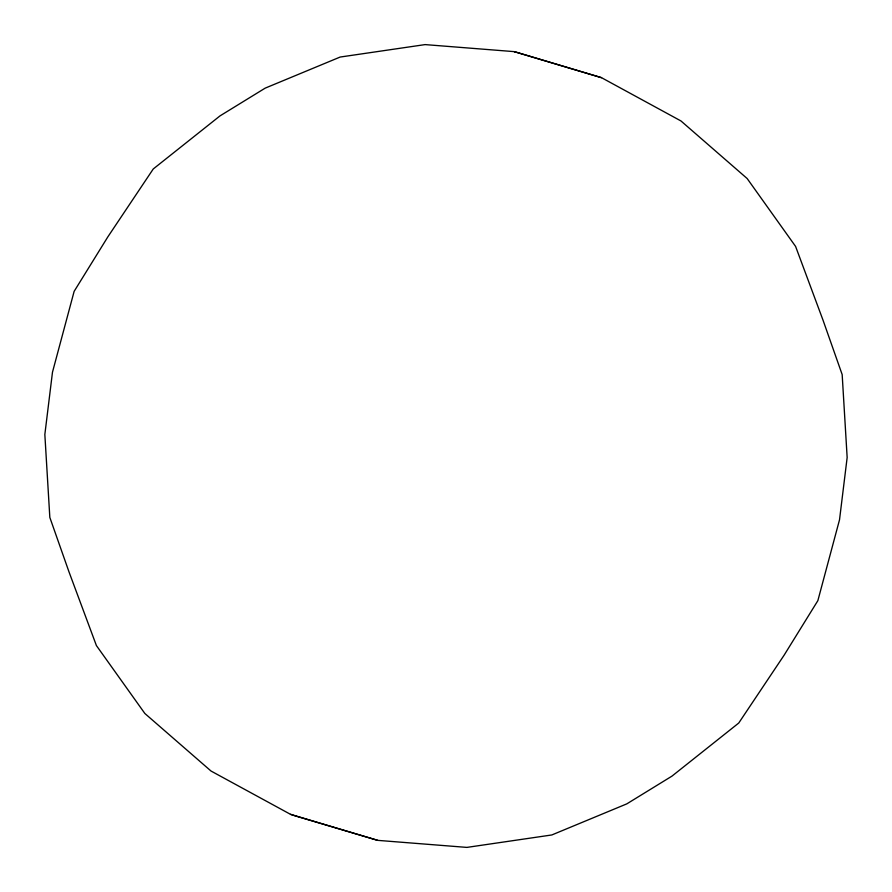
<?xml version="1.0" encoding="UTF-8"?>
<svg xmlns="http://www.w3.org/2000/svg" width="892" height="892" viewBox="0 0 892 892"><rect width="100%" height="100%" fill="white"/><g stroke="black" fill="none" stroke-linecap="round" stroke-linejoin="round"><path stroke-width="1.34" d="M514.26 51.636L425.116 44.6L340.164 57.043L265.192 88.13L220.034 115.871L153.257 168.967L107.854 236.859L74.136 291.361L52.483 372.198L44.845 434.482L49.829 517.427L69.007 571.917L96.403 645.563L144.85 713.477L211.036 771.045L290.48 814.318L294.717 815.745L377.74 840.364L466.884 847.4L551.836 834.957L626.808 803.87L671.966 776.129L738.743 723.033L784.146 655.141L817.864 600.639L839.517 519.802L847.155 457.518L842.171 374.573L822.993 320.083L795.597 246.437L747.15 178.523L680.964 120.955L601.52 77.682L514.26 51.636L601.52 77.682M290.48 814.318L377.74 840.364"/></g></svg>
